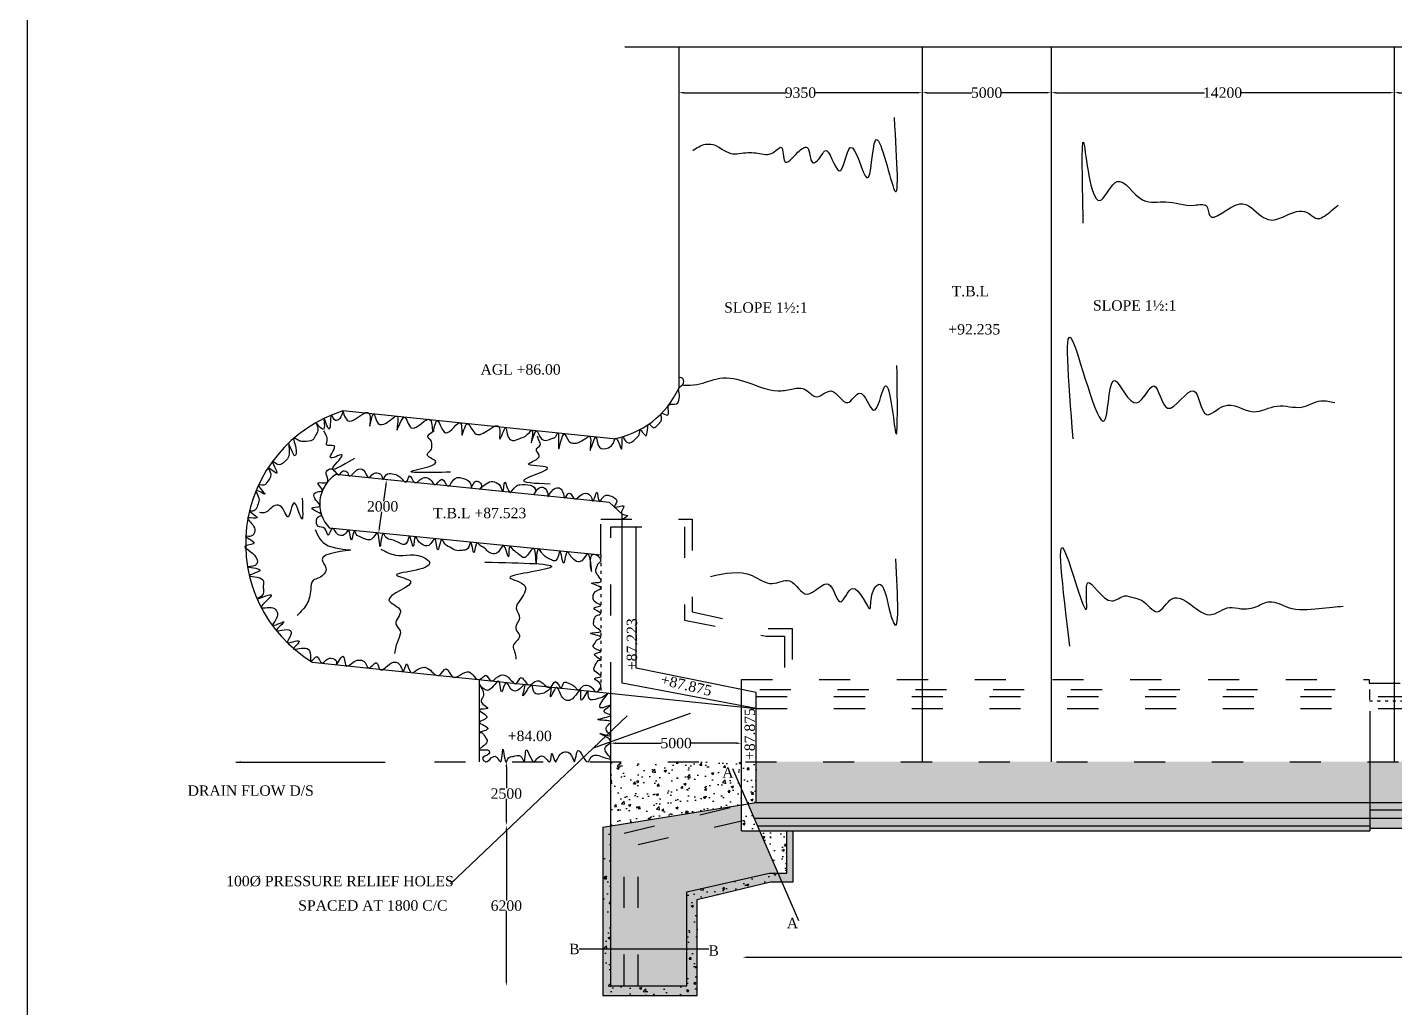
# Model space of a CAD drawing. Header units: millimetres. Extents: x 6088 to 181552, y 273 to 115946.
# Drawn here: x 6088 to 58843, y 40476 to 78302 of the extents above; entities that cross this region are included whole.
import ezdxf

# ---------------------------------------------------------------- set-up
doc = ezdxf.new("R2010")
doc.units = ezdxf.units.MM
doc.linetypes.add('ACAD_ISO03W100', pattern=[30, 12, -18])
for name, color, linetype in [('DIM', 5, 'Continuous'), ('DOT LINE', 3, 'Continuous'), ('dwg', 20, 'Continuous'), ('HATCH', 2, 'Continuous'), ('TEXT', 7, 'Continuous')]:
    doc.layers.add(name, color=color, linetype=linetype)
doc.layers.add('TITLE', color=7, linetype='Continuous', lineweight=30)
doc.styles.get("Standard").update_dxf_attribs({"font": 'TIMES.TTF', "height": 400})
doc.dimstyles.get("Standard").update_dxf_attribs({"dimtxt": 400, "dimasz": 200, "dimexe": 0.18, "dimexo": 0.0625, "dimgap": 0.09, "dimtad": 0, "dimdec": 1, "dimrnd": 0.0045, "dimzin": 0, "dimdsep": 46, "dimtxsty": 'Standard', "dimcen": 0.1, "dimse1": 1, "dimse2": 1, "dimclrd": 5, "dimclre": 5, "dimclrt": 4, "dimadec": 0, "dimazin": 0, "dimtfac": 1, "dimtdec": 1, "dimtofl": 0, "dimtmove": 0, "dimatfit": 3, "dimfxl": 1, "dimtolj": 1, "dimtzin": 0, "dimarcsym": 0})
pattern_1 = [(50, (0, 0), (910.9233, -79.6954), [95.25, -1047.75]), (355, (0, 0), (-176.214, 955.283), [76.2, -838.2]), (100.451, (75.9, -6.6), (734.7125, 875.5834), [80.95, -890.45]), (46.1842, (0, 254), (1355.395, -210.212), [142.875, -1571.625]), (96.6356, (113, 236.5), (1187.021, 1237.128), [121.425, -1335.675]), (351.184, (0, 254), (1187.023, 1237.126), [114.3, -1257.3]), (21, (127, 190.5), (758.0744, -511.3276), [95.25, -1047.75]), (326, (127, 190.5), (309.01, 920.94), [76.2, -838.2]), (71.4514, (190.2, 147.9), (1067.0825, 409.6143), [80.95, -890.45]), (37.5, (0, 0), (15.443, 422.7752), [0, -828.04, 0, -850.9, 0, -841.375]), (7.5, (0, 0), (334.0983, 500.9029), [0, -485.14, 0, -808.99, 0, -320.675]), (327.5, (-283.2, 0), (677.953, -28.6437), [0, -317.5, 0, -990.6, 0, -1314.45]), (317.5, (-410.2, 0), (740.646, 127.1325), [0, -412.75, 0, -657.86, 0, -933.45])]

# ---------------------------------------------------------------- blocks, each defined once
blk = doc.blocks.new('*D33')
at = {"layer": 'Defpoints', "color": 0}
for p in [(31221, 75780), (40612, 75780), (40612, 75780)]:
    blk.add_point(p, dxfattribs=at)
at = {"layer": 'DIM', "color": 5, "lineweight": -2}
for p, q in [((31421, 75780), (35348, 75780)), ((40412, 75780), (36485, 75780))]:
    blk.add_line(p, q, dxfattribs=at)
at = {"layer": 'DIM', "color": 5}
for points in [[(31421, 75813), (31421, 75747), (31221, 75780)], [(40412, 75813), (40412, 75747), (40612, 75780)]]:
    blk.add_solid(points, dxfattribs=at)
at = {"layer": 'DIM', "color": 4, "insert": (35916, 75780), "char_height": 400, "attachment_point": 5}
blk.add_mtext('\\A1;9350', dxfattribs=at)
blk = doc.blocks.new('*D34')
at = {"layer": 'Defpoints', "color": 0}
for p in [(40612, 75780), (45587, 75780), (45587, 75780)]:
    blk.add_point(p, dxfattribs=at)
at = {"layer": 'DIM', "color": 5, "lineweight": -2}
for p, q in [((40812, 75780), (42533, 75780)), ((45387, 75780), (43666, 75780))]:
    blk.add_line(p, q, dxfattribs=at)
at = {"layer": 'DIM', "color": 5}
for points in [[(40812, 75813), (40812, 75747), (40612, 75780)], [(45387, 75813), (45387, 75747), (45587, 75780)]]:
    blk.add_solid(points, dxfattribs=at)
at = {"layer": 'DIM', "color": 4, "insert": (43099, 75780), "char_height": 400, "attachment_point": 5}
blk.add_mtext('\\A1;5000', dxfattribs=at)
blk = doc.blocks.new('*D35')
at = {"layer": 'Defpoints', "color": 0}
for p in [(45587, 75780), (58819, 75780), (58819, 75780)]:
    blk.add_point(p, dxfattribs=at)
at = {"layer": 'DIM', "color": 5, "lineweight": -2}
for p, q in [((45787, 75780), (51510, 75780)), ((58619, 75780), (52896, 75780))]:
    blk.add_line(p, q, dxfattribs=at)
at = {"layer": 'DIM', "color": 5}
for points in [[(45787, 75813), (45787, 75747), (45587, 75780)], [(58619, 75813), (58619, 75747), (58819, 75780)]]:
    blk.add_solid(points, dxfattribs=at)
at = {"layer": 'DIM', "color": 4, "insert": (52203, 75780), "char_height": 400, "attachment_point": 5}
blk.add_mtext('\\A1;14200', dxfattribs=at)
blk = doc.blocks.new('*D36')
at = {"layer": 'Defpoints', "color": 0}
for p in [(58819, 75780), (72982, 75780), (72982, 75780)]:
    blk.add_point(p, dxfattribs=at)
at = {"layer": 'DIM', "color": 5, "lineweight": -2}
for p, q in [((59019, 75780), (65207, 75780)), ((72782, 75780), (66594, 75780))]:
    blk.add_line(p, q, dxfattribs=at)
at = {"layer": 'DIM', "color": 5}
for points in [[(59019, 75813), (59019, 75747), (58819, 75780)], [(72782, 75813), (72782, 75747), (72982, 75780)]]:
    blk.add_solid(points, dxfattribs=at)
at = {"layer": 'DIM', "color": 4, "insert": (65900, 75780), "char_height": 400, "attachment_point": 5}
blk.add_mtext('\\A1;14100', dxfattribs=at)
blk = doc.blocks.new('*D48')
at = {"layer": 'Defpoints', "color": 0}
for p in [(94320, 42420), (33680, 41920), (94320, 41920)]:
    blk.add_point(p, dxfattribs=at)
at = {"layer": 'DIM', "color": 5, "lineweight": -2}
for p, q in [((33880, 42420), (63294, 42420)), ((94120, 42420), (64706, 42420))]:
    blk.add_line(p, q, dxfattribs=at)
at = {"layer": 'DIM', "color": 5}
for points in [[(33880, 42453), (33880, 42387), (33680, 42420)], [(94120, 42453), (94120, 42387), (94320, 42420)]]:
    blk.add_solid(points, dxfattribs=at)
at = {"layer": 'DIM', "color": 4, "insert": (64000, 42420), "char_height": 400, "attachment_point": 5}
blk.add_mtext('\\A1;60965', dxfattribs=at)
blk = doc.blocks.new('*D51')
at = {"layer": 'Defpoints', "color": 0}
for p in [(24590, 49963), (24570, 47510), (24590, 47510)]:
    blk.add_point(p, dxfattribs=at)
at = {"layer": 'DIM', "color": 5, "lineweight": -2}
for p, q in [((24570, 49763), (24570, 48940)), ((24570, 47710), (24570, 48533))]:
    blk.add_line(p, q, dxfattribs=at)
at = {"layer": 'DIM', "color": 5}
for points in [[(24537, 49763), (24603, 49763), (24570, 49963)], [(24537, 47710), (24603, 47710), (24570, 47510)]]:
    blk.add_solid(points, dxfattribs=at)
at = {"layer": 'DIM', "color": 4, "insert": (24570, 48736), "char_height": 400, "attachment_point": 5, "rotation": 0.01}
blk.add_mtext('\\A1;2500', dxfattribs=at)
blk = doc.blocks.new('*D52')
at = {"layer": 'Defpoints', "color": 0}
for p in [(24570, 47510), (24570, 41310), (24570, 41310)]:
    blk.add_point(p, dxfattribs=at)
at = {"layer": 'DIM', "color": 5, "lineweight": -2}
for p, q in [((24570, 47310), (24570, 44614)), ((24570, 41510), (24570, 44206))]:
    blk.add_line(p, q, dxfattribs=at)
at = {"layer": 'DIM', "color": 5}
for points in [[(24537, 47310), (24603, 47310), (24570, 47510)], [(24537, 41510), (24603, 41510), (24570, 41310)]]:
    blk.add_solid(points, dxfattribs=at)
at = {"layer": 'DIM', "color": 4, "insert": (24570, 44410), "char_height": 400, "attachment_point": 5, "rotation": 0.01}
blk.add_mtext('\\A1;6200', dxfattribs=at)
blk = doc.blocks.new('*D54')
at = {"layer": 'Defpoints', "color": 0}
for p in [(28602, 50680), (33641, 50680), (33641, 50680)]:
    blk.add_point(p, dxfattribs=at)
at = {"layer": 'DIM', "color": 5, "lineweight": -2}
for p, q in [((28802, 50680), (30555, 50680)), ((33441, 50680), (31687, 50680))]:
    blk.add_line(p, q, dxfattribs=at)
at = {"layer": 'DIM', "color": 5}
for points in [[(28802, 50713), (28802, 50647), (28602, 50680)], [(33441, 50713), (33441, 50647), (33641, 50680)]]:
    blk.add_solid(points, dxfattribs=at)
at = {"layer": 'DIM', "color": 4, "insert": (31121, 50680), "char_height": 400, "attachment_point": 5}
blk.add_mtext('\\A1;5000', dxfattribs=at)
blk = doc.blocks.new('*D55')
at = {"layer": 'Defpoints', "color": 0}
for p in [(19950, 60845), (19640, 58787), (19640, 58787)]:
    blk.add_point(p, dxfattribs=at)
at = {"layer": 'DIM', "color": 5, "lineweight": -2}
for p, q in [((19921, 60647), (19826, 60020)), ((19670, 58985), (19764, 59613))]:
    blk.add_line(p, q, dxfattribs=at)
at = {"layer": 'DIM', "color": 5}
for points in [[(19888, 60652), (19954, 60642), (19950, 60845)], [(19637, 58990), (19703, 58980), (19640, 58787)]]:
    blk.add_solid(points, dxfattribs=at)
at = {"layer": 'DIM', "color": 4, "insert": (19795, 59816), "char_height": 400, "attachment_point": 5, "rotation": 0.01}
blk.add_mtext('\\A1;2000', dxfattribs=at)

msp = doc.modelspace()

# ---------------------------------------------------------------- hatches: boundary and pattern name
at = {"layer": 'HATCH'}
h = msp.add_hatch(dxfattribs=at)
h.set_pattern_fill('AR-CONC', color=256, scale=5, style=0)
h.set_pattern_definition(pattern_1)
h.paths.add_polyline_path([(30232.53, 93140.66), (29727.71, 93140.66), (29727.71, 92521.81), (30232.53, 92521.81)])
h.paths.add_polyline_path([(29500.61, 93140.66), (29015.24, 93140.66), (29015.24, 90955.18), (29152.04, 90955.18), (29557.76, 92059.29), (29500.61, 92059.29)])
h.paths.add_polyline_path([(28832.43, 93140.66), (28509.74, 93140.66), (28509.74, 90955.18), (28832.43, 90955.18)])
h.paths.add_polyline_path([(30970.32, 93140.66), (30393.44, 93140.66), (30393.44, 92521.81), (30970.32, 92521.81)])
h.paths.add_polyline_path([(32297.05, 93140.66), (31114, 93140.66), (31114, 92521.81), (32297.05, 92521.81)])
h.paths.add_polyline_path([(33002.7, 93140.66), (32470.38, 93140.66), (32470.38, 92521.81), (33002.7, 92521.81)])
h.paths.add_polyline_path([(33430.89, 93140.66), (33160.93, 93140.66), (33160.93, 92521.81), (33430.89, 92521.81)])
h.paths.add_polyline_path([(33430.89, 93234.95), (33430.89, 92671.35), (57778.82, 89517.87), (57778.82, 89962.05)])
h.paths.add_polyline_path([(33430.89, 92671.35), (33430.89, 92521.81), (57778.82, 89312.26), (57778.82, 89517.87)])
h.paths.add_polyline_path([(33430.89, 92521.81), (33430.89, 91884.37), (57778.82, 88656.41), (57778.82, 89312.26)])
h.paths.add_polyline_path([(33430.89, 95538.43), (33430.89, 95114.38), (57778.82, 91730.21), (57778.82, 92232.75)])
h.paths.add_polyline_path([(33430.89, 95789.33), (33430.89, 95538.43), (57778.82, 92232.75), (57778.82, 92422.33)])
h.paths.add_polyline_path([(34111.09, 97321.9), (33430.89, 97321.9), (33430.89, 95789.33), (34787.73, 95601.7)])
h.paths.add_polyline_path([(73938.24, 92232.75), (57778.82, 92232.75), (57778.82, 91730.21), (73938.24, 91730.21)])
h.paths.add_polyline_path([(73938.24, 92699.08), (57778.82, 92699.08), (57778.82, 92422.33), (73938.24, 92422.33)])
h.paths.add_polyline_path([(73938.24, 89962.05), (57778.82, 89962.05), (57778.82, 89664.02), (73938.24, 89664.02)])
h.paths.add_polyline_path([(73938.24, 89664.02), (57778.82, 89664.02), (57778.82, 89439.06), (73938.24, 89439.06)])
h.paths.add_polyline_path([(73938.24, 89439.06), (57778.82, 89439.06), (57778.82, 88884.77), (73938.24, 88884.77)])
h.paths.add_polyline_path([(94380.2, 93043.04), (94380.2, 93699.11), (73938.24, 89439.06), (73938.24, 88884.77), (73938.24, 88617.48)])
h.paths.add_polyline_path([(94380.2, 93940.11), (94380.2, 94394.78), (73938.24, 89962.05), (73938.24, 89664.02)])
h.paths.add_polyline_path([(94380.2, 96243.63), (94380.2, 96724.16), (73938.24, 92232.75), (73938.24, 91730.21)])
h.paths.add_polyline_path([(94380.2, 96724.16), (94380.2, 96920.02), (73938.24, 92422.33), (73938.24, 92232.75)])
h.paths.add_polyline_path([(99470.32, 95284.69), (99023.59, 95284.69), (98028.97, 94394.78), (97945.34, 94394.78), (97945.34, 93830.77), (98597.6, 93830.77), (98798.93, 92895.92), (99470.32, 92895.92)])
h.paths.add_polyline_path([(97814.29, 94394.78), (96706.76, 94394.78), (96706.76, 93830.77), (97814.29, 93830.77)])
h.paths.add_polyline_path([(96580.49, 94394.78), (96060.42, 94394.78), (96060.42, 93830.77), (96580.49, 93830.77)])
h.paths.add_polyline_path([(95901.97, 94394.78), (94380.2, 94394.78), (94380.2, 93830.77), (95901.97, 93830.77)])
h.paths.add_polyline_path([(94380.2, 98505.01), (93745.77, 98505.01), (92947.75, 96604.85), (94380.2, 96920.02)])
h.paths.add_polyline_path([(93771.74, 49962.99), (73988.14, 49962.99), (73988.14, 48397.5), (93771.74, 48397.5)])
h.paths.add_polyline_path([(73988.14, 49962.99), (65952.65, 49962.99), (65952.65, 48397.5), (73988.14, 48397.5)])
h.paths.add_polyline_path([(65952.65, 49962.99), (57886.34, 49962.99), (57886.34, 48397.5), (65952.65, 48397.5)])
h.paths.add_polyline_path([(57886.34, 49962.99), (34210.4, 49962.99), (34210.4, 48397.5), (57886.34, 48397.5)])
h.paths.add_polyline_path([(31135.69, 92541.39), (32224.65, 92541.39), (32224.65, 93150.47), (31135.69, 93150.47)], flags=9)
h.paths.add_polyline_path([(41443.84, 91561.65), (42521.36, 91404.14), (42609.45, 92006.82), (41531.94, 92164.33)], flags=24)
h.paths.add_polyline_path([(41285, 90875.46), (42353.32, 90664.38), (42471.38, 91261.92), (41403.06, 91472.99)], flags=24)
h.paths.add_polyline_path([(62493.33, 89581.36), (63582.11, 89560.99), (63593.5, 90169.97), (62504.72, 90190.34)], flags=9)
h.paths.add_polyline_path([(69859.43, 89501.85), (71685.72, 89576.9), (71660.64, 90187.2), (69834.35, 90112.15)], flags=9)
h.paths.add_polyline_path([(62511.01, 88851.54), (63599.79, 88831.17), (63611.19, 89440.15), (62522.41, 89460.52)], flags=9)
h.paths.add_polyline_path([(69994.56, 88801.94), (71820.85, 88876.99), (71795.77, 89487.29), (69969.48, 89412.24)], flags=9)
h.paths.add_polyline_path([(83375.56, 90752.8), (84447.07, 90946.99), (84338.46, 91546.31), (83266.94, 91352.13)], flags=24)
h.paths.add_polyline_path([(83109.22, 91476.55), (84180.73, 91670.73), (84072.12, 92270.05), (83000.61, 92075.87)], flags=25)
h.paths.add_polyline_path([(85138.66, 94209.17), (86218.58, 94349.33), (86140.18, 94953.35), (85060.27, 94813.19)], flags=24)
h.paths.add_polyline_path([(94936.23, 93780.62), (96025.2, 93780.62), (96025.2, 94389.7), (94936.23, 94389.7)], flags=9)
h = msp.add_hatch(dxfattribs=at)
h.set_pattern_fill('AR-CONC', color=256, scale=5, style=0)
h.set_pattern_definition(pattern_1)
h.paths.add_polyline_path([(28601.57, 49962.99), (28601.57, 47485.09), (33641.09, 48304.89), (33641.09, 49962.99)])
h = msp.add_hatch(dxfattribs=at)
h.set_pattern_fill('AR-CONC', color=256, scale=5, style=0)
h.set_pattern_definition(pattern_1)
h.paths.add_polyline_path([(34210.4, 49962.99), (33641.09, 49962.99), (33641.09, 48890.33), (33878.9, 48343.58), (34210.4, 48397.5)])
h.paths.add_polyline_path([(33878.9, 48343.58), (33641.09, 48304.89), (33641.09, 47681.47), (34119.3, 47790.85)])
h.paths.add_polyline_path([(34119.3, 47790.85), (33641.09, 47681.47), (33641.09, 47300), (34332.8, 47300)])
h = msp.add_hatch(dxfattribs=at)
h.set_pattern_fill('AR-CONC', color=256, scale=5, style=0)
h.set_pattern_definition(pattern_1)
h.paths.add_polyline_path([(34713.66, 45664.99), (35043.93, 45664.99), (34332.8, 47300), (33641.09, 47300), (33641.09, 47681.47), (29659.96, 46770.82), (29659.96, 41323.03), (31539.05, 41323.03), (31539.05, 44944.15)])
h.paths.add_polyline_path([(29659.96, 46770.82), (33641.09, 47681.47), (33641.09, 48304.89), (29119.73, 47211.57), (29119.73, 41323.03), (29659.96, 41323.03)])
h.paths.add_polyline_path([(29119.73, 47211.57), (33641.09, 48304.89), (28601.57, 47485.09), (28601.57, 41323.03), (29119.73, 41323.03)])
h.paths.add_polyline_path([(28601.57, 47485.09), (28287.65, 47434.02), (28287.65, 40949.52), (31936.42, 40949.52), (31936.42, 44650.43), (34764.1, 45329.51), (35189.85, 45329.51), (35043.93, 45664.99), (34713.66, 45664.99), (31539.05, 44944.15), (31539.05, 41323.03), (28601.57, 41323.03)])
h.paths.add_polyline_path([(57886.34, 48397.5), (34210.4, 48397.5), (33878.9, 48343.58), (34119.3, 47790.85), (57886.34, 47787.49)])
h.paths.add_polyline_path([(57886.34, 47787.49), (34119.3, 47790.85), (34248.23, 47494.43), (57886.34, 47494.43)])
h.paths.add_polyline_path([(57886.34, 47494.43), (34248.23, 47494.43), (34332.8, 47300), (57886.34, 47300)])
h.paths.add_polyline_path([(35631.9, 47300), (35385, 47300), (35385, 45664.99), (35043.93, 45664.99), (35189.85, 45329.51), (35631.9, 45329.51)])
h.paths.add_polyline_path([(65952.65, 48397.5), (57886.34, 48397.5), (57886.34, 48105.1), (65952.65, 48105.1)])
h.paths.add_polyline_path([(65952.65, 48105.1), (57886.34, 48105.1), (57886.34, 47787.49), (65952.65, 47786.35)])
h.paths.add_polyline_path([(65952.65, 47786.35), (57886.34, 47787.49), (57886.34, 47397.89), (65952.65, 47397.89)])
h.paths.add_polyline_path([(73988.14, 47785.22), (65952.65, 47786.35), (65952.65, 47397.89), (73988.14, 47397.89), (73988.14, 47405.44)])
h.paths.add_polyline_path([(73988.14, 48105.1), (65952.65, 48105.1), (65952.65, 47786.35), (73988.14, 47785.22)])
h.paths.add_polyline_path([(73988.14, 48397.5), (65952.65, 48397.5), (65952.65, 48105.1), (73988.14, 48105.1)])
h.paths.add_polyline_path([(93771.74, 48397.5), (73988.14, 48397.5), (73988.14, 48105.1), (73988.14, 47785.22), (93771.74, 47782.42)])
h.paths.add_polyline_path([(93771.74, 47782.42), (73988.14, 47785.22), (73988.14, 47579.25), (93761.15, 47579.25), (93771.74, 47607.11)])
h.paths.add_polyline_path([(93761.15, 47579.25), (73988.14, 47579.25), (73988.14, 47405.44), (73988.14, 47397.89), (73988.14, 47310.01), (93658.74, 47310.01)])
h.paths.add_polyline_path([(98438.17, 46876.23), (94318.38, 47676.26), (94318.38, 47310.01), (93658.74, 47310.01), (92937.12, 45412.8), (93240.37, 45412.8), (96290.76, 44702.13), (96290.76, 43110), (98438.17, 43110)])
h.paths.add_polyline_path([(93658.74, 47310.01), (92601.7, 47310.01), (92601.7, 45412.8), (92937.12, 45412.8)])
h.paths.add_polyline_path([(92601.7, 47310.01), (92270.35, 47310.01), (92270.35, 45087.64), (92813.44, 45087.64), (92937.12, 45412.8), (92601.7, 45412.8)])
h.paths.add_polyline_path([(93240.37, 45412.8), (92937.12, 45412.8), (92813.44, 45087.64), (93308.05, 45087.64), (96051.98, 44470.05), (96051.98, 43110), (96290.76, 43110), (96290.76, 44702.13)])
h.paths.add_polyline_path([(96290.76, 43110), (96051.98, 43110), (96051.98, 41318.18), (99829.43, 41318.18), (99829.43, 43110), (99576.73, 43110), (99576.73, 41477.55), (96290.76, 41477.55)])
h.paths.add_polyline_path([(99576.73, 47678.1), (94329.86, 48397.5), (99068.38, 47296.06), (99068.38, 43110), (99576.73, 43110)])
h.paths.add_polyline_path([(99068.38, 47296.06), (94329.86, 48397.5), (94318.38, 48397.5), (94318.38, 47676.26), (98438.17, 46876.23), (98438.17, 43110), (99068.38, 43110)])
h.paths.add_polyline_path([(99068.38, 43110), (98438.17, 43110), (98438.17, 41477.55), (99068.38, 41477.55)], flags=17)
h.paths.add_polyline_path([(99829.43, 47643.45), (99576.73, 47678.1), (99576.73, 43110), (99829.43, 43110)])
h = msp.add_hatch(dxfattribs=at)
h.set_pattern_fill('AR-CONC', color=256, scale=5, style=0)
h.set_pattern_definition(pattern_1)
h.paths.add_polyline_path([(28601.57, 47485.09), (28287.65, 47434.02), (28287.65, 40949.52), (31936.42, 40949.52), (31936.42, 44650.43), (34764.1, 45329.51), (35189.85, 45329.51), (35043.93, 45664.99), (34713.66, 45664.99), (31539.05, 44944.15), (31539.05, 41323.03), (28601.57, 41323.03)])
h = msp.add_hatch(dxfattribs=at)
h.set_pattern_fill('AR-CONC', color=256, scale=5, style=0)
h.set_pattern_definition(pattern_1)
h.paths.add_polyline_path([(35385, 47300), (34332.8, 47300), (35043.93, 45664.99), (35385, 45664.99)])

# ---------------------------------------------------------------- linework, layer by layer
at = {"layer": 'DOT LINE', "linetype": 'ACAD_ISO03W100', "ltscale": 100}
for points in [[(28214.6, 57934.02), (28214.6, 59321.45), (31739.2, 59321.45), (31739.2, 55745.48), (34695.91, 55103.35), (35595.76, 55103.35), (35595.76, 53139.72)], [(28601.57, 52604.24), (28601.57, 59029.45), (31443.72, 59029.45), (31443.72, 55430.18), (34597.49, 54807.05), (35303.49, 54807.05), (35303.49, 53139.72)], [(33641.09, 53139.72), (57860.05, 53139.72), (57860.05, 52991.58), (73988.14, 52991.58)], [(34210.4, 52477.33), (73988.14, 52477.33), (73988.14, 52860.18), (93771.74, 52860.18)], [(34351.7, 52749.01), (57873.73, 52749.01), (57873.73, 52477.33)], [(34210.4, 52016.98), (93771.74, 52016.98)], [(21794.12, 49962.99), (121631.23, 49962.99)], [(29119.73, 41323.03), (29119.73, 47211.57), (33641.09, 48304.89)], [(29659.96, 41323.03), (29659.96, 46770.82), (34119.3, 47790.85)]]:
    msp.add_lwpolyline(points, dxfattribs=at)
at = {"layer": 'DOT LINE', "linetype": 'ACAD_ISO03W100', "ltscale": 10}
for points in [[(28214.6, 57934.02), (28214.6, 52644.75)], [(57873.73, 52314.94), (73988.14, 52314.94), (73988.14, 52477.33), (73988.14, 52577.44), (93771.74, 52577.44)], [(57873.73, 52477.33), (57873.73, 52314.94)]]:
    msp.add_lwpolyline(points, dxfattribs=at)
at = {"layer": 'dwg'}
for points in [[(29136.81, 77546.8), (100110.42, 77546.8)], [(31221.4, 77546.8), (31221.4, 64369.55)], [(40611.58, 77546.8), (40611.58, 49962.99)], [(45587.37, 77546.8), (45587.37, 49962.99)], [(58818.9, 77546.8), (58818.9, 49962.99)], [(28685.65, 62421.61), (18256.8, 63499.74)], [(29042.82, 59518.87), (28549.42, 59968.69), (17989.73, 61044.55)], [(34210.4, 52016.98), (29042.82, 53002.57), (29042.82, 59518.87)], [(28214.6, 57934.02), (17748, 58975.74)], [(28287.65, 47434.02), (34210.4, 48397.5), (34210.4, 52636.97), (29573.98, 53574.04), (29573.98, 59039.63)], [(17080.96, 53810.47), (34210.4, 52016.98)], [(23531.3, 49962.99), (23531.3, 53135.11)], [(33641.09, 47300), (33641.09, 53139.72)], [(28601.57, 41323.03), (28601.57, 52604.24)], [(57886.34, 51911.74), (57886.34, 47300)], [(33289.98, 49697.6), (35838.33, 43838.55)], [(34210.4, 48397.5), (94329.86, 48397.5)], [(57886.34, 48105.1), (73988.14, 48105.1)], [(34119.3, 47790.85), (93771.74, 47782.42)], [(34248.23, 47494.43), (57886.34, 47494.43)], [(28287.65, 47434.02), (28287.65, 40949.52), (31936.42, 40949.52), (31936.42, 44650.43), (34764.1, 45329.51), (35631.9, 45329.51), (35631.9, 47300)], [(28601.57, 41323.03), (31539.05, 41323.03), (31539.05, 44944.15), (34713.66, 45664.99), (35385, 45664.99), (35385, 47300)], [(33641.09, 47300), (57886.34, 47300)], [(57886.34, 47397.89), (73988.14, 47397.89)], [(27380, 42740), (32380, 42740)]]:
    msp.add_lwpolyline(points, dxfattribs=at)
for centre, radius, start, end in [((28084.41, 65828.71), 3459.75, 280.007694, 335.054722), ((19870.53, 58387.93), 5360.48, 107.520147, 238.641244), ((18716.79, 59911.06), 1346.63, 122.677583, 223.99306)]:
    msp.add_arc(centre, radius, start, end, dxfattribs=at)
at = {"layer": 'HATCH'}
for points in [[(31760, 73550), (32250, 73790), (32530, 73780), (33230, 73440), (33890, 73470), (34490, 73410), (34790, 73430), (35180, 73670), (35310, 73120), (35820, 73480), (36170, 73670), (36390, 73080), (36750, 73390), (36850, 73540), (37410, 72760), (37840, 73660), (38480, 72490), (38810, 73940), (39510, 72100), (39540, 74820)], [(46830, 70740), (46870, 73720), (47530, 71650), (48130, 72350), (49140, 71630), (50010, 71570), (51120, 71440), (51580, 71410), (51700, 71050), (52870, 71490), (53700, 71020), (54050, 70870), (54630, 71030), (55460, 71160), (55900, 70920), (56130, 71020), (56410, 71230), (56660, 71440)], [(46440, 62430), (46430, 66180), (47700, 63230), (48050, 64680), (48900, 63810), (49550, 64470), (50080, 63610), (51080, 64280), (51580, 63360), (52240, 63690), (53400, 63470), (54310, 63690), (55250, 63650), (56000, 63890), (56530, 63820)], [(31410, 64490), (31920, 64520), (32810, 64760), (33850, 64610), (35040, 64280), (35570, 64340), (36050, 64350), (36540, 64050), (37100, 64270), (37740, 63820), (38200, 64190), (38740, 63530), (39160, 64430), (39570, 62760), (39640, 65260)], [(18256.8, 63499.74), (18510, 63110), (19283.47, 63393.61), (19300, 62910), (19443.83, 63377.03), (19630, 63020), (19930, 63030), (20370.13, 63281.27), (20350, 62760), (20632.5, 63254.14), (20900, 62850), (21641.02, 63149.88), (21734.3, 62703.46), (21891.45, 63123.99), (22220, 62660), (22801.03, 63029.96), (22860, 62560), (23060.33, 63003.15), (23270, 62750), (23450, 62590), (24290.62, 62875.97), (24320, 62410), (24537.97, 62850.39), (24690, 62420), (24950, 62380), (25090, 62440), (25310, 62530), (25559.46, 62744.79), (25530, 62270), (25736.54, 62726.49), (25920, 62430), (26130, 62370), (26330, 62440), (26440, 62480), (26548.2, 62642.58), (26590, 62040), (26809.54, 62615.56), (26980, 62340), (27120, 62260), (27330, 62270), (27530, 62380), (27660, 62460), (27759.72, 62517.33), (27800, 61980), (28021.07, 62490.31), (28160, 62100), (28510, 62080), (28690, 62250), (28793.23, 62442.35), (29010, 62030), (29062.89, 62510.21), (29220, 62290), (29450, 62330), (29600, 62470), (29700, 62590), (29727.14, 62783.83), (29950, 62540), (30074.12, 62998.36), (30260, 62850), (30370, 62920), (30510, 63070), (30560, 63190), (30558.75, 63410.54), (30790, 63340), (30834.5, 63729.46), (31130, 63770), (31240, 63980), (31240, 64180), (31221.4, 64369.55), (31410, 64580), (31330, 64780), (31221.4, 64780)], [(18256.8, 63499.74), (18140, 63210), (17980, 63130), (17827.77, 63343.93), (17730, 62800), (17530.7, 63210.79), (17510, 62790), (17220.13, 63047.35), (17300, 62820), (17220, 62580), (17100, 62390), (16760, 62320), (16600, 62340), (16382.69, 62458.53), (16460, 61980), (16420, 61770), (16167.14, 62263.46), (16190, 61830), (16000, 61530), (15850, 61430), (15660, 61480), (15549.94, 61560.83), (15710, 61100), (15379.88, 61315.19), (15480, 61060), (15320, 60720), (15280, 60660), (15006.76, 60641.5), (15250, 60290), (14913.62, 60428.47), (15020, 60140), (14990, 59910), (14900, 59700), (14740, 59630), (14660.55, 59649.23), (14950, 59380), (14600.75, 59369.86), (14820, 59060), (14850, 58810), (14780, 58700), (14620, 58660), (14517.23, 58665.33), (14840, 58410), (14510.77, 58300.01), (14910, 57860), (14880, 57540), (14585.78, 57490.01), (15070, 57360), (14653.62, 57155.58), (15180, 56980), (15190, 56750), (15200, 56600), (15160, 56400), (14955.66, 56248.11), (15490, 56400), (15109.71, 55924.32), (15560, 55900), (15730, 55740), (15680, 55450), (15546.31, 55219.97), (15980, 55360), (15692.34, 55029.73), (16230, 55030), (16260, 54870), (16119, 54558.98), (16570, 54620), (16400, 54380), (16361.52, 54335.56), (16820, 54350), (17000, 54170), (17038.07, 53836.89), (17260, 54030), (17450.19, 53771.81), (17600, 53880), (17800, 53960), (18020, 53820), (18008.83, 53713.32), (18260, 54040), (18381.5, 53674.3), (18760, 53860), (19150, 53740), (19242.53, 53584.15), (19560, 53780), (19679.83, 53538.37), (20210, 53810), (20510, 53610), (20580.43, 53444.07), (20720, 53740), (20880.28, 53412.68), (21140, 53520), (21520, 53580), (21970.89, 53298.49), (22250, 53550), (22489.39, 53244.2), (23130, 53430), (23531.3, 53135.11), (23780, 53300), (23960.02, 53090.22), (24260, 53260), (24610, 53250), (24960.57, 52985.46), (25130, 53210), (25431.69, 52936.13), (25760, 53090), (26289.61, 52846.3), (26470, 53060), (26689.42, 52804.44), (26790, 53020), (26990, 52990), (27240, 52830), (27320.87, 52738.33), (27520, 52880), (27900, 52790), (28009.6, 52666.22), (28214.6, 52870), (28090, 53070), (27980, 53180), (28214.6, 53240), (27960, 53500), (28040, 53760), (28150, 53880), (28214.6, 53880), (27970, 54100), (28214.6, 54210), (27920, 54400), (28000, 54550), (28050, 54650), (28214.6, 54760), (27820, 54920), (28214.6, 54990), (27950, 55240), (27950, 55410), (28040, 55590), (28214.6, 55680), (27940, 55890), (28214.6, 55990), (27960, 56160), (27920, 56280), (27920, 56390), (27940, 56460), (28214.6, 56670), (27860, 56860), (28214.6, 56910), (28020, 57330), (28060, 57480), (28110, 57600), (28214.6, 57700), (27920.33, 57963.31), (27850, 57300), (27699.53, 57985.29), (27480, 57720), (27340, 57680), (27130, 57810), (27040, 57920), (26931.17, 58061.76), (26780, 57630), (26640.07, 58090.73), (26460, 57720), (26310, 57750), (26010, 57940), (25930, 58040), (25830.13, 58171.34), (25717.74, 57605.48), (25621.21, 58192.14), (25380, 57930), (25270, 57840), (25030, 57990), (24850, 58130), (24711.26, 58282.7), (24650, 57870), (24458.79, 58307.83), (24260, 58060), (23850, 58080), (23730, 58210), (23560, 58310), (23451.8, 58408.05), (23320, 58020), (23189.42, 58434.17), (23080, 58190), (22860, 58120), (22660, 58110), (22390, 58240), (22160, 58420), (22091.34, 58543.45), (21930, 58140), (21808.17, 58571.64), (21580, 58310), (21310, 58360), (21180, 58480), (21061.59, 58645.94), (20980, 58270), (20830.89, 58668.9), (20710, 58380), (20430, 58410), (20150, 58530), (19930, 58620), (19829.85, 58768.53), (19700, 58270), (19588.27, 58792.58), (19360, 58550), (18960, 58630), (18780, 58740), (18710, 58879.99), (18600, 58520), (18476.34, 58903.25), (18320, 58730), (18070, 58730), (17980, 58850), (17862.42, 58964.35), (17700, 58710), (17560, 58970), (17300, 59050), (17250, 59300), (17330, 59430), (17444.54, 59469.73), (17070, 59750), (17373.19, 59820.89), (17220, 60060), (17150, 60290), (17340, 60390), (17470.04, 60419.99), (17300, 60710), (17661.09, 60747.06), (17630, 61040), (17630, 61160), (17810, 61270), (18120.13, 61031.26), (18230, 61160), (18420, 61150), (18498.24, 60992.74), (18790, 61210), (19060, 61220), (19270.41, 60914.07), (19430, 61080), (19620, 61100), (19770, 60990), (19809.91, 60859.1), (19930, 61040), (20180, 61070), (20420, 60990), (20720.64, 60766.31), (20830, 61000), (21039.37, 60733.84), (21310, 60900), (21710, 60770), (21810.54, 60655.27), (22080, 60870), (22300.54, 60605.35), (22590, 60890), (22960, 60880), (23070, 60830), (23210, 60580), (23203.21, 60513.38), (23400, 60790), (23600, 60530), (23548.79, 60478.17), (23850, 60730), (24110, 60760), (24340, 60590), (24439.73, 60387.4), (24510, 60750), (24710.99, 60359.76), (24930, 60590), (25090, 60650), (25690, 60410), (25631.63, 60265.96), (25870, 60550), (26170, 60260), (26165.07, 60211.61), (26420, 60500), (26740, 60390), (26829.38, 60143.93), (26990, 60330), (27199.61, 60106.21), (27490, 60290), (27760, 60280), (27870, 60110), (27899.48, 60034.9), (28060, 60370), (28160.84, 60008.28), (28300, 60170), (28420, 60250), (28620, 60210), (28830, 60000), (28737.48, 59797.24), (29100, 59820), (29009.4, 59549.34), (29240, 59460), (29042.82, 59321.45)], [(18710, 61660), (17870, 61310), (18220, 61810), (17780, 61700), (17920, 62160), (17630, 62190), (17650, 62330), (17650, 62480), (17570, 62660), (17530, 62730)], [(22410, 61140), (20980, 61200), (21830, 61570), (21520, 61820), (21680, 62030), (21690, 62220), (21670, 62350), (21550, 62470), (21790, 62740)], [(26260, 60680), (25270, 60850), (26150, 61320), (25430, 61460), (25840, 61780), (25730, 62020), (25880, 62180), (25830, 62360), (25770, 62530)], [(16690, 60140), (16660, 59350), (16370, 59950), (16150, 59410), (15830, 59840), (15590, 59820), (15220, 59570), (15060, 59580)], [(17190, 58930), (17700, 58300), (18550, 58130), (17460, 57750), (17610, 57440), (17340, 57060), (17110, 56960), (17020, 56610), (16870, 56050), (16500, 55610)], [(46310, 54430), (46160, 57980), (46960, 55920), (47010, 56880), (47930, 56170), (48420, 56360), (48790, 56290), (49070, 56200), (49690, 55750), (50250, 56250), (51120, 55920), (51760, 55640), (52470, 55920), (52910, 55870), (53520, 55960), (54020, 56140), (54730, 55920), (55920, 55880), (56440, 55930), (56850, 55970)], [(19730, 58170), (20290, 57940), (21440, 57820), (21600, 57660), (20350, 57150), (20870, 56930), (20040, 56190), (20480, 55790), (20310, 55270), (20470, 55020), (20390, 54660), (20250, 54140)], [(23740, 57670), (26270, 57460), (25380, 57260), (24710, 57060), (25280, 56750), (25090, 56190), (24950, 55890), (25080, 55510), (24930, 55140), (24980, 55000), (25080, 54800), (24830, 54430), (24890, 54210), (24940, 53920)], [(32450, 57110), (34050, 57150), (34830, 56840), (35500, 56940), (36180, 56430), (37000, 56810), (37470, 56130), (37920, 56650), (38600, 55870), (38670, 56400), (38940, 56810), (39340, 55850), (39520, 55310), (39600, 57800)], [(23531.3, 52940), (23890, 52730), (24290.59, 53055.61), (24380, 52660), (24566.52, 53026.72), (24740, 52770), (24990, 52710), (25290.1, 52950.96), (25210, 52510), (25552.46, 52923.49), (25660, 52620), (25900, 52580), (26120, 52670), (26230, 52770), (26289.61, 52846.3), (26270, 52470), (26491.59, 52825.16), (26700, 52490), (27050, 52350), (27442.68, 52725.58), (27460, 52340), (27720.68, 52696.47), (27760, 52390), (28100, 52400), (28340, 52490), (28491.65, 52615.75), (28190, 52050), (28601.57, 52150), (28340, 51890), (28601.57, 51770), (28100, 51590), (28601.57, 51490), (28450, 51330), (28470, 51110), (28601.57, 50970), (28170, 51060), (28601.57, 50737.1), (28390, 50530), (28440, 50290), (28601.57, 50080), (28270, 50160), (27840, 50140), (27720, 49962.99), (27340, 50400), (27200, 49962.99), (27010, 50300), (26760, 50330), (26550, 50100), (26470, 49962.99), (26330, 50300), (26250, 49962.99), (25980, 50180), (25790, 50120), (25640, 49962.99), (25340, 50420), (25250, 49962.99), (25120, 50180), (24830, 50170), (24650, 50110), (24570, 49962.99), (24440, 50450), (24340, 49962.99), (24210, 50130), (24180, 50160), (23980, 50110), (23780, 49962.99), (23650, 50100), (23890, 50270), (23920, 50350), (23670, 50430), (23531.3, 50430), (23830, 50750), (23750, 50920), (23600, 51090), (23531.3, 51090), (23850, 51230), (23531.3, 51490), (23820, 51670), (23531.3, 51970), (23850, 52020), (23600, 52270), (23670, 52480), (23531.3, 52940)]]:
    msp.add_spline(points, degree=3, dxfattribs=at)
at = {"layer": 'TITLE', "lineweight": 30}
msp.add_lwpolyline([(6087.97, 115945.76), (181439.6, 115945.76), (181439.6, 273.11), (6087.97, 273.11)], close=True, dxfattribs=at)

# ---------------------------------------------------------------- texts
at = {"layer": 'TEXT'}
for s, p in [('T.B.L', (41752.79, 67921.54)), ('SLOPE 1½:1', (32972.79, 67291.54)), ('SLOPE 1½:1', (47202.79, 67371.54)), ('+92.235', (41622.79, 66451.54)), ('AGL +86.00 ', (23572.79, 64901.54)), ('T.B.L +87.523', (21742.79, 59361.54)), ('+84.00', (24622.79, 50761.54)), ('A', (32900, 49350)), ('DRAIN FLOW D/S', (12272.79, 48651.54)), ('100%%C PRESSURE RELIEF HOLES', (13760, 45160)), ('SPACED AT 1800 C/C', (16540, 44220)), ('A', (35390, 43540)), ('B', (26990, 42540)), ('B', (32366.42, 42480))]:
    msp.add_text(s, height=400, dxfattribs=at).set_placement(p)
for s, rotation, p in [('+87.223', 90, (29613.98, 53497.59)), ('+87.875', 346.70973, (30493.17, 52956.02)), ('+87.875', 90, (34160.14, 50031.09))]:
    msp.add_text(s, height=400, rotation=rotation, dxfattribs=at).set_placement(p)

# ---------------------------------------------------------------- dimensions: what is measured, and where the dimension line sits
at = {"layer": 'DIM'}
for p1, p2, distance, text, picture, middle in [((31221.4, 75780), (40611.58, 75780), 0, '9350', '*D33', (35916.49, 75780)), ((40611.58, 75780), (45587.37, 75780), 0, '5000', '*D34', (43099.48, 75780)), ((45587.37, 75780), (58818.9, 75780), 0, '14200', '*D35', (52203.14, 75780)), ((58818.9, 75780), (72981.88, 75780), 0, '14100', '*D36', (65900.39, 75780)), ((28601.57, 50680), (33641.09, 50680), 0, '5000', '*D54', (31121.33, 50680)), ((33680, 41920), (94320, 41920), 500, '60965', '*D48', (64000, 42420))]:
    dim = msp.add_aligned_dim(p1=p1, p2=p2, distance=distance, text=text, dimstyle='Standard', dxfattribs=at)
    dim.commit()
    dim.dimension.update_dxf_attribs({"geometry": picture, "text_midpoint": middle})
for p1, p2, distance, text, picture, middle in [((19950.49, 60844.78), (19639.75, 58787.45), 0, '2000', '*D55', (19795.12, 59816.12)), ((24590, 49962.99), (24590, 47510), -20, '2500', '*D51', (24570, 48736.5)), ((24570, 47510), (24570, 41310), 0, '6200', '*D52', (24570, 44410))]:
    dim = msp.add_aligned_dim(p1=p1, p2=p2, distance=distance, text=text, dimstyle='Standard', dxfattribs=at)
    dim.commit()
    dim.dimension.update_dxf_attribs({"geometry": picture, "text_midpoint": middle, "text_rotation": 0.01})

# ---------------------------------------------------------------- leaders
for points in [[(22410, 45250), (29230, 51730)], [(27932.85, 50497.52), (31680, 51840)], [(14130, 49950), (19890, 49950)]]:
    msp.add_leader(points, dimstyle='Standard', override={"dimgap": 0.09, "dimtad": 0}, dxfattribs=at)

doc.saveas('drawing.dxf')
